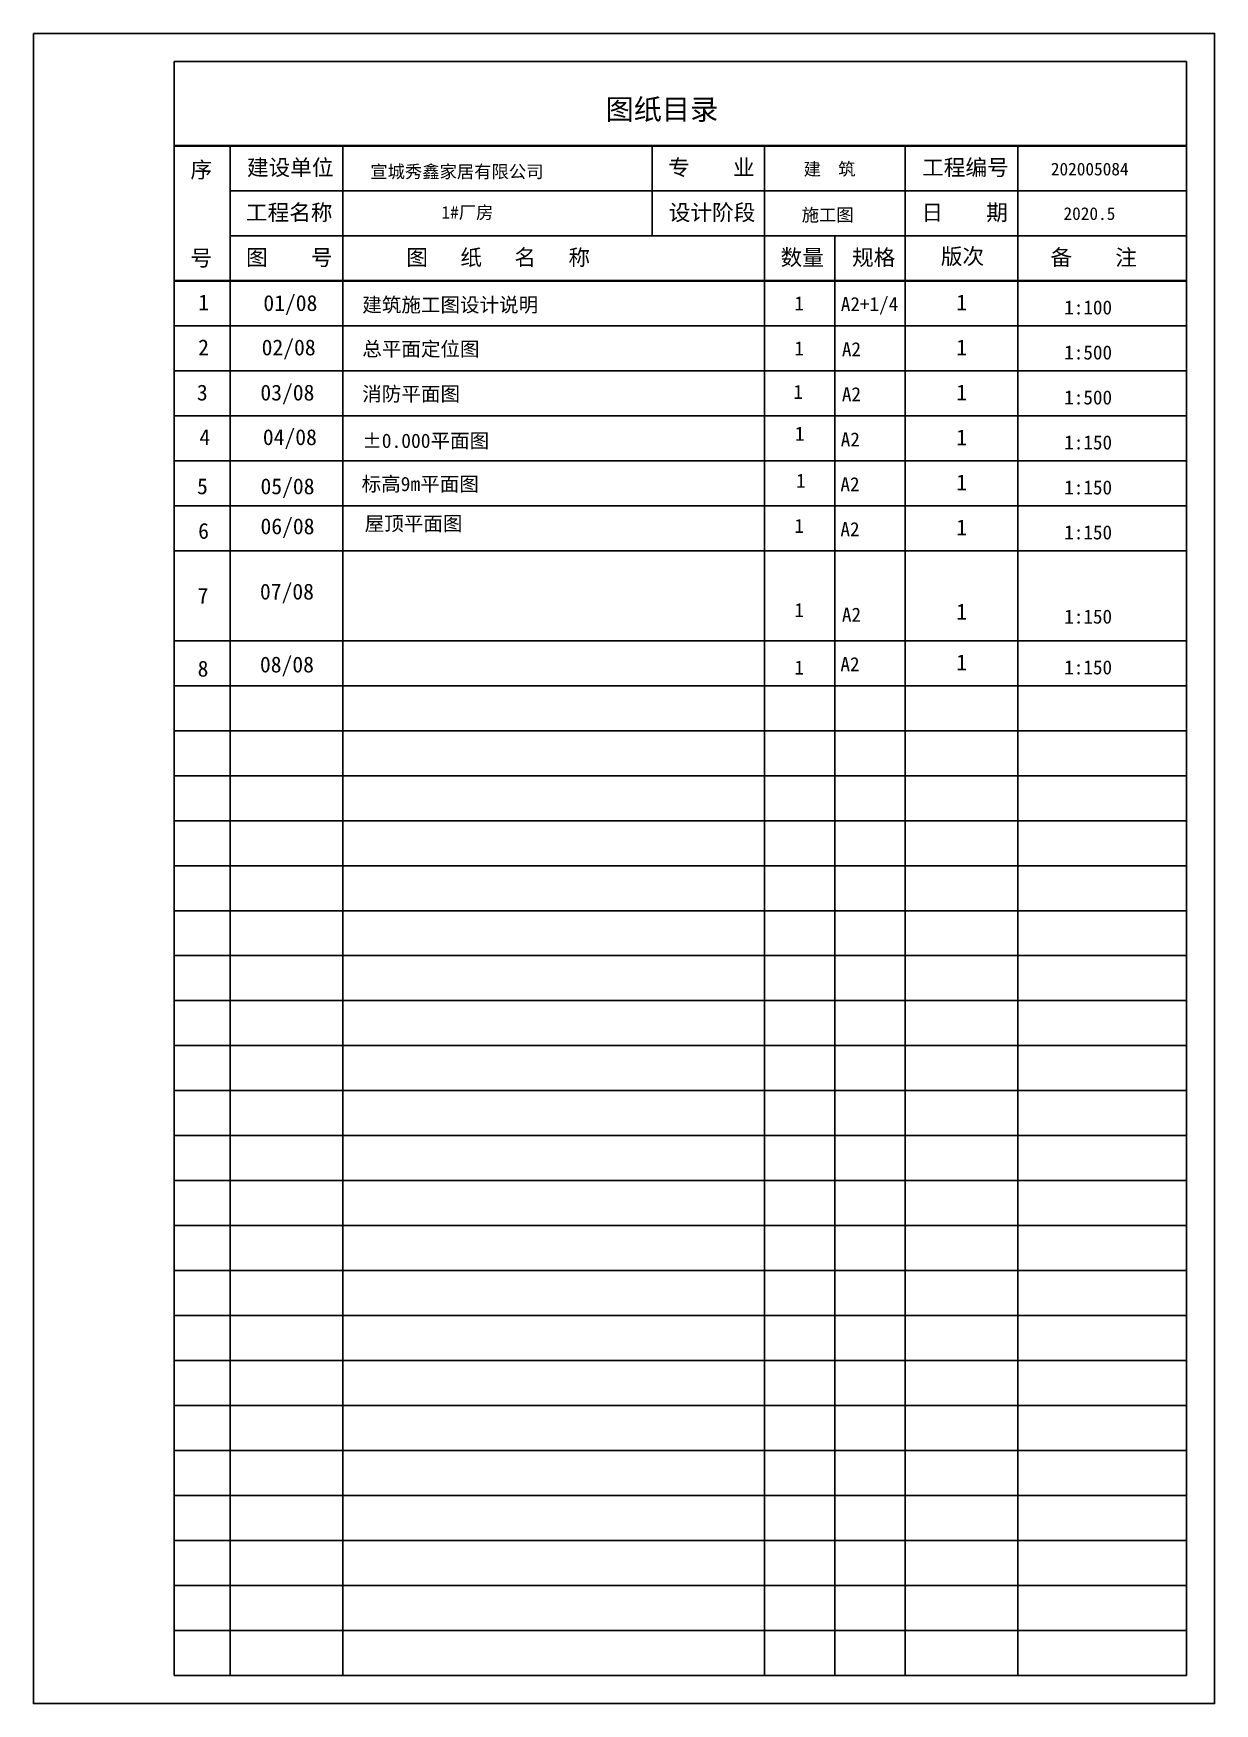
# Model space of a CAD drawing. Extents: x -21908402 to 2681150, y 88493 to 5079726.
# Drawn here: x 1723672 to 1749992, y 450268 to 487493 of the extents above; entities that cross this region are included whole.
import ezdxf
from ezdxf.enums import TextEntityAlignment as Align

# ---------------------------------------------------------------- set-up
doc = ezdxf.new("R2010")
doc.units = 0
doc.header["$LTSCALE"] = 1000
doc.layers.add('PUB_TEXT', color=7, linetype='Continuous')
doc.layers.add('PUB_TITLE', color=4, linetype='Continuous')
doc.styles.add('-宋体', font='', dxfattribs={"width": 0.9})
doc.styles.add('DIM_FONT', font='simplex.shx', dxfattribs={"width": 0.8})
doc.styles.add('HZ2', font='simhei.ttf')
doc.styles.get('-宋体').set_extended_font_data('NSimSun')

msp = doc.modelspace()

# ---------------------------------------------------------------- linework, layer by layer
at = {"layer": 'PUB_TITLE', "color": 4}
for p, q in [((1723672, 487493), (1749992, 487493)), ((1749992, 487493), (1749992, 450268)), ((1749366, 486866), (1726805, 486866)), ((1726805, 486866), (1726805, 450895)), ((1749366, 450895), (1749366, 486866)), ((1728059, 450895), (1728059, 484986)), ((1730565, 450895), (1730565, 484986)), ((1739965, 450895), (1739965, 484986)), ((1743099, 450895), (1743099, 484986)), ((1745606, 450895), (1745606, 484986)), ((1728059, 483983), (1749366, 483983)), ((1728059, 482981), (1749366, 482981)), ((1741532, 482981), (1741532, 450895)), ((1726805, 480975), (1749366, 480975)), ((1726805, 479973), (1749366, 479973)), ((1726805, 479973), (1749366, 479973)), ((1726805, 478970), (1749366, 478970)), ((1726805, 478970), (1749366, 478970)), ((1726805, 477967), (1749366, 477967)), ((1726805, 476964), (1749366, 476964)), ((1726805, 476964), (1749366, 476964)), ((1726805, 475962), (1749366, 475962)), ((1726805, 475962), (1749366, 475962)), ((1726805, 473956), (1749366, 473956)), ((1726805, 472954), (1749366, 472954)), ((1726805, 471951), (1749366, 471951)), ((1726805, 470948), (1749366, 470948)), ((1726805, 469946), (1749366, 469946)), ((1726805, 468943), (1749366, 468943)), ((1726805, 467940), (1749366, 467940)), ((1726805, 466938), (1749366, 466938)), ((1726805, 465935), (1749366, 465935)), ((1726805, 464932), (1749366, 464932)), ((1726805, 463930), (1749366, 463930)), ((1726805, 462927), (1749366, 462927)), ((1726805, 461924), (1749366, 461924)), ((1726805, 460921), (1749366, 460921)), ((1726805, 459919), (1749366, 459919)), ((1726805, 458916), (1749366, 458916)), ((1726805, 457913), (1749366, 457913)), ((1726805, 456911), (1749366, 456911)), ((1726805, 455908), (1749366, 455908)), ((1726805, 454905), (1749366, 454905)), ((1726805, 453903), (1749366, 453903)), ((1726805, 452900), (1749366, 452900)), ((1726805, 451897), (1749366, 451897)), ((1726805, 450895), (1749366, 450895)), ((1749992, 450268), (1723672, 450268))]:
    msp.add_line(p, q, dxfattribs=at)
at = {"layer": 'PUB_TITLE', "color": 7}
msp.add_line((1737459, 484986), (1737459, 482981), dxfattribs=at)
at = {"layer": 'PUB_TITLE', "color": 4}
msp.add_lwpolyline([(1723672, 487493), (1749992, 487493), (1749992, 450268), (1723672, 450268)], close=True, dxfattribs=at)
at = {"layer": 'PUB_TITLE', "color": 4, "const_width": 50.1}
for points in [[(1726805, 484986), (1749366, 484986)], [(1726805, 481978), (1749366, 481978)]]:
    msp.add_lwpolyline(points, dxfattribs=at)

# ---------------------------------------------------------------- texts
at = {"color": 7, "style": 'DIM_FONT', "width": 0.8, "flags": 9}
for tag, s in [('YSIZE', '1000'), ('XSIZE', '3000')]:
    msp.add_attdef(tag, (1730565, 483983), s, height=0.627, dxfattribs=at)
at = {"layer": 'PUB_TEXT', "color": 7}
for s, height, style, p in [('图纸目录', 459.9, 'HZ2', (1736422, 485571)), ('建设单位', 353.7, 'HZ2', (1728430, 484328)), ('专    业', 353.7, 'HZ2', (1737815, 484328)), ('工程编号', 353.7, 'HZ2', (1743475, 484328)), ('宣城秀鑫家居有限公司', 283, 'HZ2', (1731178, 484271)), ('建  筑', 283, 'HZ2', (1740833, 484328)), ('202005084', 283, 'HZ2', (1746344, 484328)), ('工程名称', 353.7, 'HZ2', (1728407, 483325)), ('1#厂房', 283, 'HZ2', (1732764, 483361)), ('设计阶段', 353.7, 'HZ2', (1737830, 483325)), ('施工图', 283, 'HZ2', (1740791, 483306)), ('日    期', 353.7, 'HZ2', (1743460, 483325)), ('图    号', 353.7, 'HZ2', (1728410, 482323)), ('图   纸   名   称', 353.75, 'HZ2', (1731981, 482323)), ('数量', 353.7, 'HZ2', (1740321, 482323)), ('规格', 353.7, 'HZ2', (1741914, 482323)), ('版次', 353.7, 'HZ2', (1743891, 482347)), ('备    注', 353.7, 'HZ2', (1746334, 482323)), ('1', 354, 'HZ2', (1727343, 481320)), ('01/08', 353.7, 'HZ2', (1728796, 481306)), ('建筑施工图设计说明', 319.3, 'HZ2', (1731000, 481284)), ('1', 313, '-宋体', (1740629, 481320)), ('A2+1/4', 313.3, '-宋体', (1741664, 481303)), ('1', 354, 'HZ2', (1744233, 481320)), ('1:100', 313.3, '-宋体', (1746642, 481228)), ('2', 354, 'HZ2', (1727343, 480317)), ('02/08', 353.7, 'HZ2', (1728758, 480317)), ('总平面定位图', 319.3, 'HZ2', (1731000, 480301)), ('1', 313, '-宋体', (1740629, 480317)), ('A2', 313.3, '-宋体', (1741688, 480297)), ('1', 354, 'HZ2', (1744233, 480317)), ('1:500', 313.3, '-宋体', (1746642, 480225)), ('3', 354, 'HZ2', (1727315, 479311)), ('03/08', 353.7, 'HZ2', (1728730, 479311)), ('消防平面图', 319.3, 'HZ2', (1731000, 479299)), ('1', 313, '-宋体', (1740608, 479348)), ('A2', 313.3, '-宋体', (1741688, 479294)), ('1', 354, 'HZ2', (1744233, 479314)), ('1:500', 313.3, '-宋体', (1746642, 479223)), ('1', 313, '-宋体', (1740641, 478415)), ('4', 354, 'HZ2', (1727371, 478317)), ('04/08', 353.7, 'HZ2', (1728785, 478317)), ('%%P0.000平面图', 319.26, 'HZ2', (1731000, 478254)), ('A2', 313.3, '-宋体', (1741662, 478286)), ('1', 354, 'HZ2', (1744233, 478312)), ('1:150', 313.3, '-宋体', (1746642, 478220)), ('05/08', 353.7, 'HZ2', (1728732, 477222)), ('标高9m平面图', 319.3, 'HZ2', (1730985, 477291)), ('1', 313, '-宋体', (1740667, 477367)), ('A2', 313.3, '-宋体', (1741655, 477288)), ('1', 354, 'HZ2', (1744233, 477309)), ('5', 354, 'HZ2', (1727318, 477222)), ('1:150', 313.3, '-宋体', (1746642, 477217)), ('6', 354, 'HZ2', (1727343, 476228)), ('06/08', 353.7, 'HZ2', (1728732, 476331)), ('1', 313, '-宋体', (1740629, 476361)), ('A2', 313.3, '-宋体', (1741655, 476286)), ('1', 354, 'HZ2', (1744233, 476306)), ('1:150', 313.3, '-宋体', (1746642, 476215)), ('7', 354, 'HZ2', (1727331, 474782)), ('07/08', 353.7, 'HZ2', (1728720, 474875)), ('1', 313, '-宋体', (1740629, 474484)), ('A2', 313.3, '-宋体', (1741688, 474381)), ('1', 354, 'HZ2', (1744233, 474429)), ('1:150', 313.3, '-宋体', (1746642, 474338)), ('8', 354, 'HZ2', (1727331, 473157)), ('08/08', 353.7, 'HZ2', (1728720, 473250)), ('1', 313, '-宋体', (1740629, 473203)), ('A2', 313.3, '-宋体', (1741655, 473278)), ('1', 354, 'HZ2', (1744233, 473298)), ('1:150', 313.3, '-宋体', (1746642, 473207))]:
    msp.add_text(s, height=height, dxfattribs=dict(at, style=style)).set_placement(p)
at = {"layer": 'PUB_TEXT', "color": 7, "style": 'HZ2'}
for s, height, p in [('序', 354, (1727413, 484460)), ('2020.5', 283, (1747203, 483474)), ('号', 354, (1727413, 482485))]:
    msp.add_text(s, height=height, dxfattribs=at).set_placement(p, align=Align.MIDDLE)
at = {"layer": 'PUB_TEXT', "color": 7, "insert": (1731054, 476728), "char_height": 319.3, "width": 6000, "attachment_point": 1, "style": 'HZ2'}
msp.add_mtext('屋顶平面图', dxfattribs=at)

doc.saveas('drawing.dxf')
